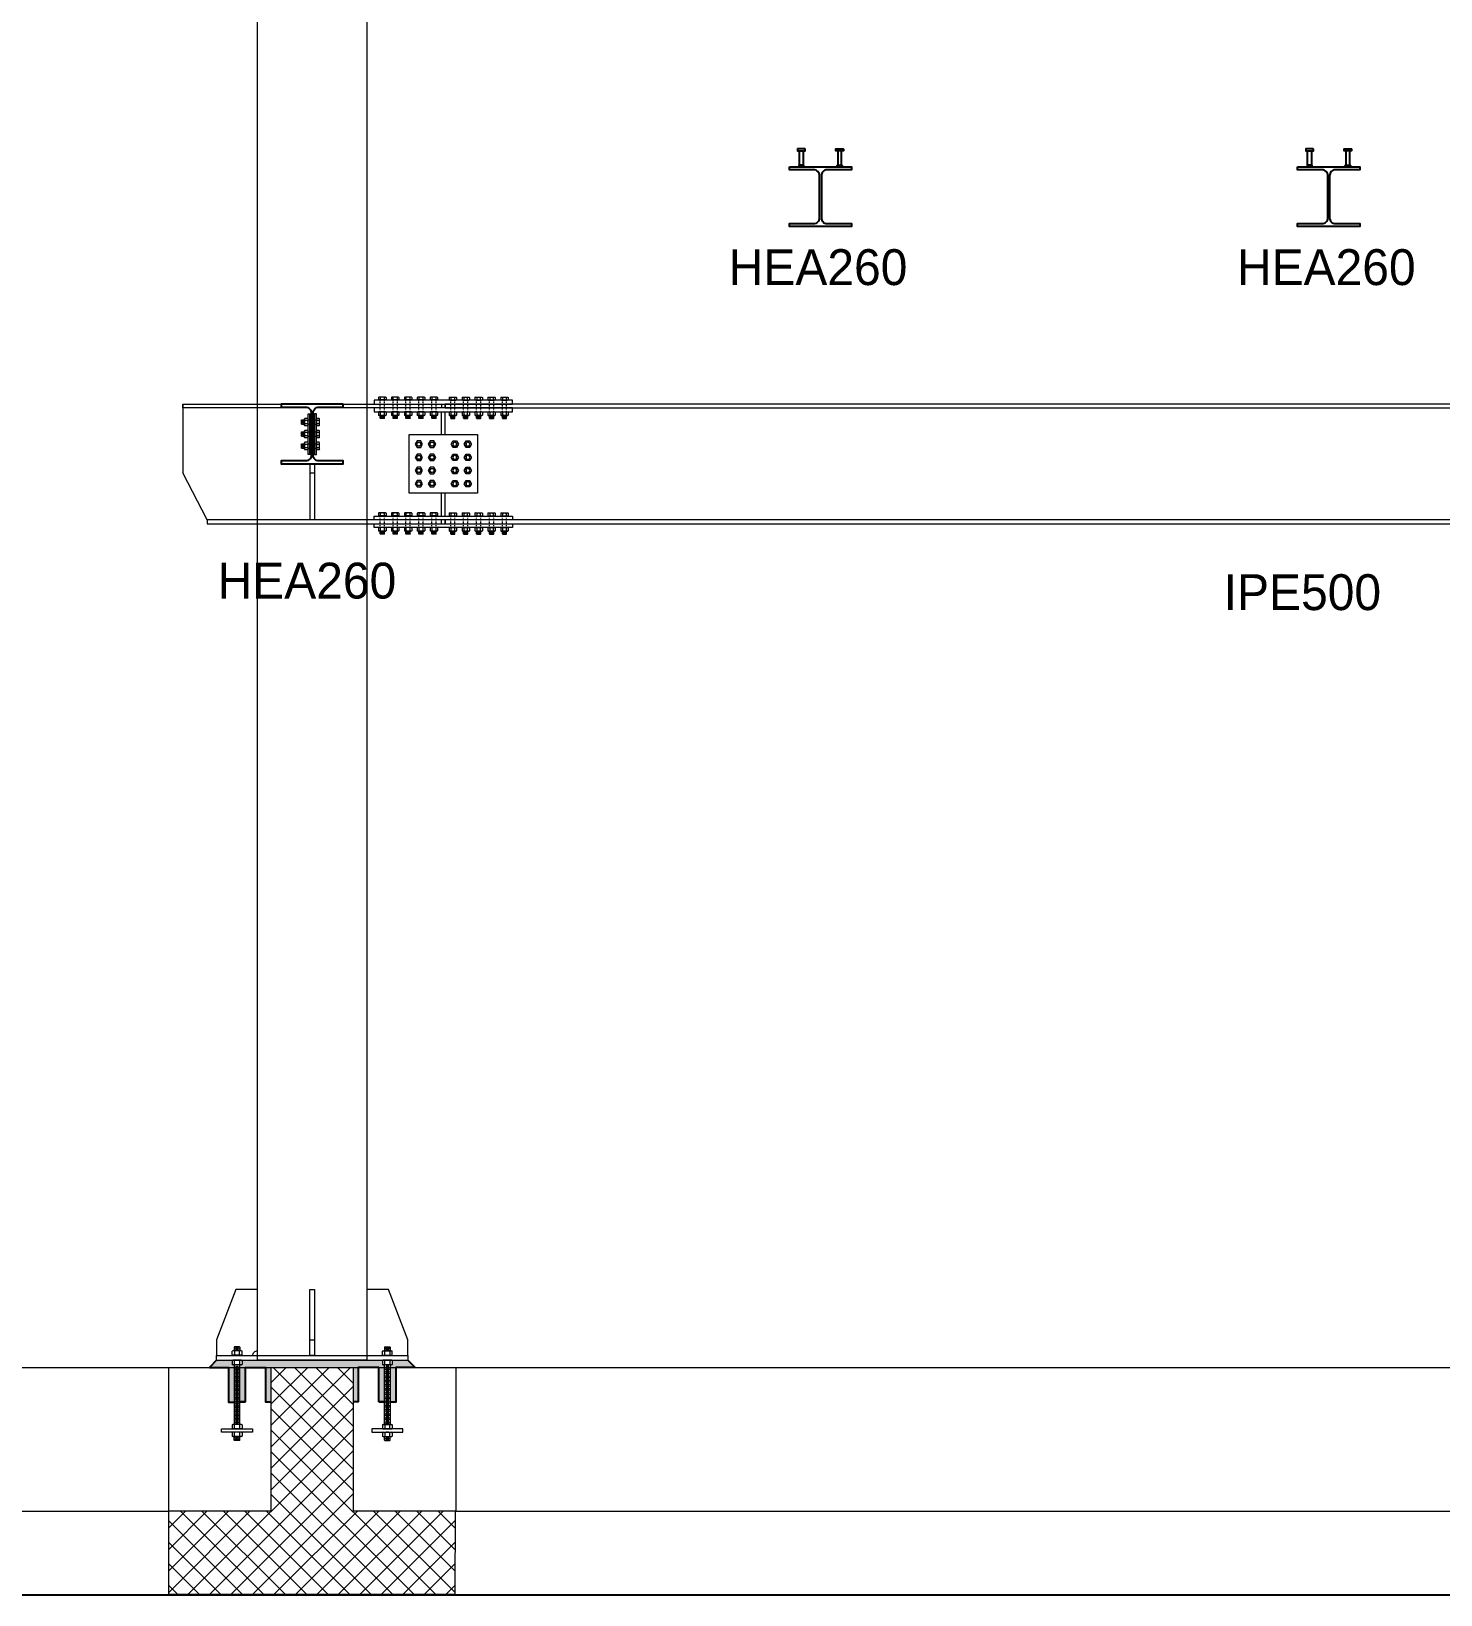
# Model space of a CAD drawing. Header units: millimetres. Extents: x -6949 to 549764, y -83146 to 127128.
# Drawn here: x 434989 to 440882, y 37576 to 44112 of the extents above; entities that cross this region are included whole.
import ezdxf

# ---------------------------------------------------------------- set-up
doc = ezdxf.new("R2010")
doc.units = ezdxf.units.MM
doc.linetypes.add('Tratto', pattern=[6.35, 3.175, -3.175])
for name, color, linetype, lineweight in [('bulloni', 5, 'Continuous', 9), ('fonda', 7, 'Continuous', 18), ('piastra', 6, 'Continuous', 18), ('S-BEAM', 5, 'Continuous', 18), ('S-COLS', 7, 'Continuous', 18), ('S20', 7, 'Continuous', 25), ('SEZIONI acciaio - Steel sections', 7, 'Continuous', 25), ('solaio2', 7, 'Continuous', 9)]:
    doc.layers.add(name, color=color, linetype=linetype, lineweight=lineweight)
doc.layers.add('PIOLO', color=4, linetype='Continuous')
doc.layers.add('quote', color=7, linetype='Continuous', lineweight=5, true_color=0x383838)
doc.styles.get("Standard").update_dxf_attribs({"font": ''})
doc.styles.get('Standard').set_extended_font_data('Bahnschrift Light')

# ---------------------------------------------------------------- blocks, each defined once
blk = doc.blocks.new('*U1547')
at = {"layer": 'bulloni'}
blk.add_lwpolyline([(-15.6, 0), (-7.8, -13.5), (7.8, -13.5), (15.6, 0), (7.8, 13.5), (-7.8, 13.5)], close=True, dxfattribs=at)
for radius in [9, 7.88]:
    blk.add_circle((0, 0), radius, dxfattribs=at)
blk = doc.blocks.new('*U1548')
at = {"color": 0, "linetype": 'ByBlock', "lineweight": -2, "transparency": 16777216}
for p in [(0, 0), (55, 0), (0, -55), (55, -55), (0, -110), (55, -110), (0, -165), (55, -165)]:
    blk.add_blockref('*U1547', p, dxfattribs=at)
blk = doc.blocks.new('*U1549')
at = {"layer": 'bulloni'}
blk.add_lwpolyline([(-15.6, 0), (-7.8, -13.5), (7.8, -13.5), (15.6, 0), (7.8, 13.5), (-7.8, 13.5)], close=True, dxfattribs=at)
for radius in [9, 7.88]:
    blk.add_circle((0, 0), radius, dxfattribs=at)
blk = doc.blocks.new('*U1550')
at = {"color": 0, "linetype": 'ByBlock', "lineweight": -2, "transparency": 16777216}
for p in [(0, 0), (55, 0), (0, -55), (55, -55), (0, -110), (55, -110), (0, -165), (55, -165)]:
    blk.add_blockref('*U1549', p, dxfattribs=at)
blk = doc.blocks.new('*U1551')
at = {"layer": 'bulloni'}
for p, q in [((-13.7, 44.3), (-15.6, 43.1)), ((-15.6, 43.1), (-15.6, 32.8)), ((15.6, 32.8), (-15.6, 32.8)), ((13.7, 44.3), (-13.7, 44.3)), ((-12.5, 32.8), (-12.5, 32.3)), ((12.5, 32.3), (-12.5, 32.3)), ((-7.8, 32.8), (-7.8, 43.1)), ((7.8, 43.1), (7.8, 32.8)), ((12.5, 32.8), (12.5, 32.3)), ((13.7, 44.3), (15.6, 43.1)), ((15.6, 43.1), (15.6, 32.8)), ((-13.7, -16.7), (-15.6, -17.9)), ((-15.6, -17.9), (-15.6, -30.4)), ((-13.7, -31.7), (-15.6, -30.4)), ((13.7, -16.7), (-13.7, -16.7)), ((13.7, -31.7), (-13.7, -31.7)), ((-9, -43.3), (-9, -31.7)), ((-8, -44.3), (-9, -43.3)), ((9, -43.3), (-9, -43.3)), ((8, -44.3), (-8, -44.3)), ((-7.8, -30.4), (-7.8, -17.9)), ((-6.5, -34.4), (6.5, -33.7)), ((-6.5, -39.4), (6.5, -38.7)), ((-5, -36.8), (5, -36.3)), ((-5, -41.8), (5, -41.3)), ((7.8, -17.9), (7.8, -30.4)), ((9, -43.3), (8, -44.3)), ((9, -43.3), (9, -31.7)), ((13.7, -16.7), (15.6, -17.9)), ((13.7, -31.7), (15.6, -30.4)), ((15.6, -17.9), (15.6, -30.4))]:
    blk.add_line(p, q, dxfattribs=at)
at = {"layer": 'bulloni', "linetype": 'Tratto'}
for points in [[(-9, -16.7), (-9, 31.3)], [(9, -16.7), (9, 31.3)]]:
    blk.add_lwpolyline(points, dxfattribs=at)
at = {"layer": 'bulloni'}
for centre, radius, start, end in [((-11.7, 37.6), 6.67, 54.26215, 125.73785), ((-10, 31.3), 1, 0, 90), ((0, 19.5), 24.8, 71.68582, 108.31418), ((11.7, 37.6), 6.67, 54.26215, 125.73785), ((10, 31.3), 1, 90, 180), ((-11.7, -23.4), 6.67, 54.26215, 125.73785), ((-11.7, -25), 6.67, 234.26215, 305.73785), ((0, -41.5), 24.8, 71.68582, 108.31418), ((0, -6.9), 24.8, 251.68582, 288.31418), ((11.7, -23.4), 6.67, 54.26215, 125.73785), ((11.7, -25), 6.67, 234.26215, 305.73785)]:
    blk.add_arc(centre, radius, start, end, dxfattribs=at)
blk = doc.blocks.new('*U1552')
at = {"color": 0, "linetype": 'ByBlock', "lineweight": -2, "transparency": 16777216}
for p in [(0, 0), (54, 0), (108, 0), (162, 0), (216, 0)]:
    blk.add_blockref('*U1551', p, dxfattribs=at)
blk = doc.blocks.new('*U1561')
at = {"layer": 'bulloni'}
for p, q in [((-13.7, 44.3), (-15.6, 43.1)), ((-15.6, 43.1), (-15.6, 32.8)), ((15.6, 32.8), (-15.6, 32.8)), ((13.7, 44.3), (-13.7, 44.3)), ((-12.5, 32.8), (-12.5, 32.3)), ((12.5, 32.3), (-12.5, 32.3)), ((-7.8, 32.8), (-7.8, 43.1)), ((7.8, 43.1), (7.8, 32.8)), ((12.5, 32.8), (12.5, 32.3)), ((13.7, 44.3), (15.6, 43.1)), ((15.6, 43.1), (15.6, 32.8)), ((-13.7, -16.7), (-15.6, -17.9)), ((-15.6, -17.9), (-15.6, -30.4)), ((-13.7, -31.7), (-15.6, -30.4)), ((13.7, -16.7), (-13.7, -16.7)), ((13.7, -31.7), (-13.7, -31.7)), ((-9, -43.3), (-9, -31.7)), ((-8, -44.3), (-9, -43.3)), ((9, -43.3), (-9, -43.3)), ((8, -44.3), (-8, -44.3)), ((-7.8, -30.4), (-7.8, -17.9)), ((-6.5, -34.4), (6.5, -33.7)), ((-6.5, -39.4), (6.5, -38.7)), ((-5, -36.8), (5, -36.3)), ((-5, -41.8), (5, -41.3)), ((7.8, -17.9), (7.8, -30.4)), ((9, -43.3), (8, -44.3)), ((9, -43.3), (9, -31.7)), ((13.7, -16.7), (15.6, -17.9)), ((13.7, -31.7), (15.6, -30.4)), ((15.6, -17.9), (15.6, -30.4))]:
    blk.add_line(p, q, dxfattribs=at)
at = {"layer": 'bulloni', "linetype": 'Tratto'}
for points in [[(-9, -16.7), (-9, 31.3)], [(9, -16.7), (9, 31.3)]]:
    blk.add_lwpolyline(points, dxfattribs=at)
at = {"layer": 'bulloni'}
for centre, radius, start, end in [((-11.7, 37.6), 6.67, 54.26215, 125.73785), ((-10, 31.3), 1, 0, 90), ((0, 19.5), 24.8, 71.68582, 108.31418), ((11.7, 37.6), 6.67, 54.26215, 125.73785), ((10, 31.3), 1, 90, 180), ((-11.7, -23.4), 6.67, 54.26215, 125.73785), ((-11.7, -25), 6.67, 234.26215, 305.73785), ((0, -41.5), 24.8, 71.68582, 108.31418), ((0, -6.9), 24.8, 251.68582, 288.31418), ((11.7, -23.4), 6.67, 54.26215, 125.73785), ((11.7, -25), 6.67, 234.26215, 305.73785)]:
    blk.add_arc(centre, radius, start, end, dxfattribs=at)
blk = doc.blocks.new('*U1556')
at = {"color": 0, "linetype": 'ByBlock', "lineweight": -2, "transparency": 16777216}
for p in [(0, 0), (54, 0), (108, 0), (162, 0), (216, 0)]:
    blk.add_blockref('*U1561', p, dxfattribs=at)
blk = doc.blocks.new('*U1558')
at = {"layer": 'bulloni'}
for p, q in [((-13.7, 44.3), (-15.6, 43.1)), ((-15.6, 43.1), (-15.6, 32.8)), ((15.6, 32.8), (-15.6, 32.8)), ((13.7, 44.3), (-13.7, 44.3)), ((-12.5, 32.8), (-12.5, 32.3)), ((12.5, 32.3), (-12.5, 32.3)), ((-7.8, 32.8), (-7.8, 43.1)), ((7.8, 43.1), (7.8, 32.8)), ((12.5, 32.8), (12.5, 32.3)), ((13.7, 44.3), (15.6, 43.1)), ((15.6, 43.1), (15.6, 32.8)), ((-13.7, -16.7), (-15.6, -17.9)), ((-15.6, -17.9), (-15.6, -30.4)), ((-13.7, -31.7), (-15.6, -30.4)), ((13.7, -16.7), (-13.7, -16.7)), ((13.7, -31.7), (-13.7, -31.7)), ((-9, -43.3), (-9, -31.7)), ((-8, -44.3), (-9, -43.3)), ((9, -43.3), (-9, -43.3)), ((8, -44.3), (-8, -44.3)), ((-7.8, -30.4), (-7.8, -17.9)), ((-6.5, -34.4), (6.5, -33.7)), ((-6.5, -39.4), (6.5, -38.7)), ((-5, -36.8), (5, -36.3)), ((-5, -41.8), (5, -41.3)), ((7.8, -17.9), (7.8, -30.4)), ((9, -43.3), (8, -44.3)), ((9, -43.3), (9, -31.7)), ((13.7, -16.7), (15.6, -17.9)), ((13.7, -31.7), (15.6, -30.4)), ((15.6, -17.9), (15.6, -30.4))]:
    blk.add_line(p, q, dxfattribs=at)
at = {"layer": 'bulloni', "linetype": 'Tratto'}
for points in [[(-9, -16.7), (-9, 31.3)], [(9, -16.7), (9, 31.3)]]:
    blk.add_lwpolyline(points, dxfattribs=at)
at = {"layer": 'bulloni'}
for centre, radius, start, end in [((-11.7, 37.6), 6.67, 54.26215, 125.73785), ((-10, 31.3), 1, 0, 90), ((0, 19.5), 24.8, 71.68582, 108.31418), ((11.7, 37.6), 6.67, 54.26215, 125.73785), ((10, 31.3), 1, 90, 180), ((-11.7, -23.4), 6.67, 54.26215, 125.73785), ((-11.7, -25), 6.67, 234.26215, 305.73785), ((0, -41.5), 24.8, 71.68582, 108.31418), ((0, -6.9), 24.8, 251.68582, 288.31418), ((11.7, -23.4), 6.67, 54.26215, 125.73785), ((11.7, -25), 6.67, 234.26215, 305.73785)]:
    blk.add_arc(centre, radius, start, end, dxfattribs=at)
blk = doc.blocks.new('*U1581')
at = {"color": 0, "linetype": 'ByBlock', "lineweight": -2, "transparency": 16777216}
for p in [(0, 0), (54, 0), (108, 0), (162, 0), (216, 0)]:
    blk.add_blockref('*U1558', p, dxfattribs=at)
blk = doc.blocks.new('*U1559')
at = {"layer": 'bulloni'}
for p, q in [((-13.7, 44.3), (-15.6, 43.1)), ((-15.6, 43.1), (-15.6, 32.8)), ((15.6, 32.8), (-15.6, 32.8)), ((13.7, 44.3), (-13.7, 44.3)), ((-12.5, 32.8), (-12.5, 32.3)), ((12.5, 32.3), (-12.5, 32.3)), ((-7.8, 32.8), (-7.8, 43.1)), ((7.8, 43.1), (7.8, 32.8)), ((12.5, 32.8), (12.5, 32.3)), ((13.7, 44.3), (15.6, 43.1)), ((15.6, 43.1), (15.6, 32.8)), ((-13.7, -16.7), (-15.6, -17.9)), ((-15.6, -17.9), (-15.6, -30.4)), ((-13.7, -31.7), (-15.6, -30.4)), ((13.7, -16.7), (-13.7, -16.7)), ((13.7, -31.7), (-13.7, -31.7)), ((-9, -43.3), (-9, -31.7)), ((-8, -44.3), (-9, -43.3)), ((9, -43.3), (-9, -43.3)), ((8, -44.3), (-8, -44.3)), ((-7.8, -30.4), (-7.8, -17.9)), ((-6.5, -34.4), (6.5, -33.7)), ((-6.5, -39.4), (6.5, -38.7)), ((-5, -36.8), (5, -36.3)), ((-5, -41.8), (5, -41.3)), ((7.8, -17.9), (7.8, -30.4)), ((9, -43.3), (8, -44.3)), ((9, -43.3), (9, -31.7)), ((13.7, -16.7), (15.6, -17.9)), ((13.7, -31.7), (15.6, -30.4)), ((15.6, -17.9), (15.6, -30.4))]:
    blk.add_line(p, q, dxfattribs=at)
at = {"layer": 'bulloni', "linetype": 'Tratto'}
for points in [[(-9, -16.7), (-9, 31.3)], [(9, -16.7), (9, 31.3)]]:
    blk.add_lwpolyline(points, dxfattribs=at)
at = {"layer": 'bulloni'}
for centre, radius, start, end in [((-11.7, 37.6), 6.67, 54.26215, 125.73785), ((-10, 31.3), 1, 0, 90), ((0, 19.5), 24.8, 71.68582, 108.31418), ((11.7, 37.6), 6.67, 54.26215, 125.73785), ((10, 31.3), 1, 90, 180), ((-11.7, -23.4), 6.67, 54.26215, 125.73785), ((-11.7, -25), 6.67, 234.26215, 305.73785), ((0, -41.5), 24.8, 71.68582, 108.31418), ((0, -6.9), 24.8, 251.68582, 288.31418), ((11.7, -23.4), 6.67, 54.26215, 125.73785), ((11.7, -25), 6.67, 234.26215, 305.73785)]:
    blk.add_arc(centre, radius, start, end, dxfattribs=at)
blk = doc.blocks.new('*U1557')
at = {"color": 0, "linetype": 'ByBlock', "lineweight": -2, "transparency": 16777216}
for p in [(0, 0), (54, 0), (108, 0), (162, 0), (216, 0)]:
    blk.add_blockref('*U1559', p, dxfattribs=at)
blk = doc.blocks.new('dbcjd')
at = {"layer": 'bulloni'}
for p, q in [((12712.1, -46901.9), (12713.1, -46900.9)), ((12712.1, -46917.9), (12712.1, -46901.9)), ((12713.1, -46918.9), (12712.1, -46917.9)), ((12713.1, -46900.9), (12724.8, -46900.9)), ((12713.1, -46918.9), (12713.1, -46900.9)), ((12713.1, -46918.9), (12724.8, -46918.9)), ((12714.6, -46904.9), (12715.2, -46914.9)), ((12717, -46903.4), (12717.8, -46916.4)), ((12719.6, -46904.9), (12720.2, -46914.9)), ((12722, -46903.4), (12722.8, -46916.4)), ((12724.8, -46896.2), (12726, -46894.3)), ((12724.8, -46923.6), (12724.8, -46896.2)), ((12724.8, -46923.6), (12726, -46925.5)), ((12738.5, -46894.3), (12726, -46894.3)), ((12726, -46902.1), (12738.5, -46902.1)), ((12738.5, -46917.7), (12726, -46917.7)), ((12738.5, -46925.5), (12726, -46925.5)), ((12739.8, -46896.2), (12738.5, -46894.3)), ((12739.8, -46923.6), (12738.5, -46925.5)), ((12739.8, -46923.6), (12739.8, -46896.2)), ((12775.8, -46922.4), (12775.8, -46897.4)), ((12776.3, -46897.4), (12775.8, -46897.4)), ((12776.3, -46922.4), (12775.8, -46922.4)), ((12776.3, -46925.5), (12776.3, -46894.3)), ((12786.5, -46894.3), (12776.3, -46894.3)), ((12776.3, -46902.1), (12786.5, -46902.1)), ((12786.5, -46917.7), (12776.3, -46917.7)), ((12786.5, -46925.5), (12776.3, -46925.5)), ((12787.8, -46896.2), (12786.5, -46894.3)), ((12787.8, -46923.6), (12786.5, -46925.5)), ((12787.8, -46923.6), (12787.8, -46896.2)), ((12712.1, -46951.9), (12713.1, -46950.9)), ((12712.1, -46967.9), (12712.1, -46951.9)), ((12713.1, -46968.9), (12712.1, -46967.9)), ((12713.1, -46950.9), (12724.8, -46950.9)), ((12713.1, -46968.9), (12713.1, -46950.9)), ((12713.1, -46968.9), (12724.8, -46968.9)), ((12714.6, -46954.9), (12715.2, -46964.9)), ((12717, -46953.4), (12717.8, -46966.4)), ((12719.6, -46954.9), (12720.2, -46964.9)), ((12722, -46953.4), (12722.8, -46966.4)), ((12724.8, -46946.2), (12726, -46944.3)), ((12724.8, -46973.6), (12724.8, -46946.2)), ((12724.8, -46973.6), (12726, -46975.5)), ((12738.5, -46944.3), (12726, -46944.3)), ((12726, -46952.1), (12738.5, -46952.1)), ((12738.5, -46967.7), (12726, -46967.7)), ((12738.5, -46975.5), (12726, -46975.5)), ((12739.8, -46946.2), (12738.5, -46944.3)), ((12739.8, -46973.6), (12738.5, -46975.5)), ((12739.8, -46973.6), (12739.8, -46946.2)), ((12775.8, -46972.4), (12775.8, -46947.4)), ((12776.3, -46947.4), (12775.8, -46947.4)), ((12776.3, -46972.4), (12775.8, -46972.4)), ((12776.3, -46975.5), (12776.3, -46944.3)), ((12786.5, -46944.3), (12776.3, -46944.3)), ((12776.3, -46952.1), (12786.5, -46952.1)), ((12786.5, -46967.7), (12776.3, -46967.7)), ((12786.5, -46975.5), (12776.3, -46975.5)), ((12787.8, -46946.2), (12786.5, -46944.3)), ((12787.8, -46973.6), (12786.5, -46975.5)), ((12787.8, -46973.6), (12787.8, -46946.2)), ((12712.1, -47001.9), (12713.1, -47000.9)), ((12712.1, -47017.9), (12712.1, -47001.9)), ((12713.1, -47018.9), (12712.1, -47017.9)), ((12713.1, -47000.9), (12724.8, -47000.9)), ((12713.1, -47018.9), (12713.1, -47000.9)), ((12713.1, -47018.9), (12724.8, -47018.9)), ((12714.6, -47004.9), (12715.2, -47014.9)), ((12717, -47003.4), (12717.8, -47016.4)), ((12719.6, -47004.9), (12720.2, -47014.9)), ((12722, -47003.4), (12722.8, -47016.4)), ((12724.8, -46996.2), (12726, -46994.3)), ((12724.8, -47023.6), (12724.8, -46996.2)), ((12724.8, -47023.6), (12726, -47025.5)), ((12738.5, -46994.3), (12726, -46994.3)), ((12726, -47002.1), (12738.5, -47002.1)), ((12738.5, -47017.7), (12726, -47017.7)), ((12738.5, -47025.5), (12726, -47025.5)), ((12739.8, -46996.2), (12738.5, -46994.3)), ((12739.8, -47023.6), (12738.5, -47025.5)), ((12739.8, -47023.6), (12739.8, -46996.2)), ((12775.8, -47022.4), (12775.8, -46997.4)), ((12776.3, -46997.4), (12775.8, -46997.4)), ((12776.3, -47022.4), (12775.8, -47022.4)), ((12776.3, -47025.5), (12776.3, -46994.3)), ((12786.5, -46994.3), (12776.3, -46994.3)), ((12776.3, -47002.1), (12786.5, -47002.1)), ((12786.5, -47017.7), (12776.3, -47017.7)), ((12786.5, -47025.5), (12776.3, -47025.5)), ((12787.8, -46996.2), (12786.5, -46994.3)), ((12787.8, -47023.6), (12786.5, -47025.5)), ((12787.8, -47023.6), (12787.8, -46996.2))]:
    blk.add_line(p, q, dxfattribs=at)
at = {"layer": 'bulloni', "linetype": 'Tratto'}
for points in [[(12739.8, -46900.9), (12774.8, -46900.9)], [(12739.8, -46918.9), (12774.8, -46918.9)], [(12739.8, -46950.9), (12774.8, -46950.9)], [(12739.8, -46968.9), (12774.8, -46968.9)], [(12739.8, -47000.9), (12774.8, -47000.9)], [(12739.8, -47018.9), (12774.8, -47018.9)]]:
    blk.add_lwpolyline(points, dxfattribs=at)
at = {"layer": 'bulloni'}
for centre, radius, start, end in [((12731.4, -46898.2), 6.67, 144.26215, 215.73785), ((12749.6, -46909.9), 24.8, 161.68582, 198.31418), ((12731.4, -46921.6), 6.67, 144.26215, 215.73785), ((12733.1, -46898.2), 6.67, 324.26215, 35.73785), ((12715, -46909.9), 24.8, 341.68582, 18.31418), ((12733.1, -46921.6), 6.67, 324.26215, 35.73785), ((12774.8, -46899.9), 1, 270, 0), ((12774.8, -46919.9), 1, 0, 90), ((12781.1, -46898.2), 6.67, 324.26215, 35.73785), ((12763, -46909.9), 24.8, 341.68582, 18.31418), ((12781.1, -46921.6), 6.67, 324.26215, 35.73785), ((12731.4, -46948.2), 6.67, 144.26215, 215.73785), ((12749.6, -46959.9), 24.8, 161.68582, 198.31418), ((12731.4, -46971.6), 6.67, 144.26215, 215.73785), ((12733.1, -46948.2), 6.67, 324.26215, 35.73785), ((12715, -46959.9), 24.8, 341.68582, 18.31418), ((12733.1, -46971.6), 6.67, 324.26215, 35.73785), ((12774.8, -46949.9), 1, 270, 0), ((12774.8, -46969.9), 1, 0, 90), ((12781.1, -46948.2), 6.67, 324.26215, 35.73785), ((12763, -46959.9), 24.8, 341.68582, 18.31418), ((12781.1, -46971.6), 6.67, 324.26215, 35.73785), ((12731.4, -46998.2), 6.67, 144.26215, 215.73785), ((12749.6, -47009.9), 24.8, 161.68582, 198.31418), ((12731.4, -47021.6), 6.67, 144.26215, 215.73785), ((12733.1, -46998.2), 6.67, 324.26215, 35.73785), ((12715, -47009.9), 24.8, 341.68582, 18.31418), ((12733.1, -47021.6), 6.67, 324.26215, 35.73785), ((12774.8, -46999.9), 1, 270, 0), ((12774.8, -47019.9), 1, 0, 90), ((12781.1, -46998.2), 6.67, 324.26215, 35.73785), ((12763, -47009.9), 24.8, 341.68582, 18.31418), ((12781.1, -47021.6), 6.67, 324.26215, 35.73785)]:
    blk.add_arc(centre, radius, start, end, dxfattribs=at)
blk = doc.blocks.new('*U1591')
at = {"layer": 'bulloni'}
for p, q in [((-8.7, -0.3), (8.7, 0.7)), ((-6.7, 6.9), (6.7, 6.2)), ((-6.7, 3.2), (6.7, 3.9)), ((-8.7, -6.9), (8.7, -6)), ((-6.7, -3.5), (6.7, -2.8))]:
    blk.add_line(p, q, dxfattribs=at)
blk = doc.blocks.new('*U1592')
at = {"color": 0, "linetype": 'ByBlock', "lineweight": -2, "transparency": 16777216}
for p in [(0, 227.5), (0, 210), (0, 192.5), (0, 175), (0, 157.5), (0, 140), (0, 122.5), (0, 105), (0, 87.5), (0, 70), (0, 52.5), (0, 35), (0, 17.5), (0, 0)]:
    blk.add_blockref('*U1591', p, dxfattribs=at)
blk = doc.blocks.new('*U1587')
at = {"layer": 'bulloni'}
for p, q in [((-8.7, -0.3), (8.7, 0.7)), ((-6.7, 6.9), (6.7, 6.2)), ((-6.7, 3.2), (6.7, 3.9)), ((-8.7, -6.9), (8.7, -6)), ((-6.7, -3.5), (6.7, -2.8))]:
    blk.add_line(p, q, dxfattribs=at)
blk = doc.blocks.new('*U1590')
at = {"color": 0, "linetype": 'ByBlock', "lineweight": -2, "transparency": 16777216}
for p in [(0, 227.5), (0, 210), (0, 192.5), (0, 175), (0, 157.5), (0, 140), (0, 122.5), (0, 105), (0, 87.5), (0, 70), (0, 52.5), (0, 35), (0, 17.5), (0, 0)]:
    blk.add_blockref('*U1587', p, dxfattribs=at)
blk = doc.blocks.new('DD')
at = {"layer": 'PIOLO'}
blk.add_lwpolyline([(49540.9, -39710.5), (49511.2, -39710.5, 0.414214), (49510.2, -39711.5), (49510.2, -39718.5), (49541.9, -39718.5), (49541.9, -39711.5, 0.414214)], format="xyb", close=True, dxfattribs=at)
for points in [[(49518.1, -39718.5), (49534, -39718.5), (49534, -39778.5), (49518.1, -39778.5)], [(49515.5, -39785.5), (49536.5, -39785.5), (49536.5, -39780.5), (49534.5, -39778.5), (49517.5, -39778.5), (49515.5, -39780.5)]]:
    blk.add_lwpolyline(points, close=True, dxfattribs=at)

msp = doc.modelspace()

# ---------------------------------------------------------------- hatches: boundary and pattern name
h = msp.add_hatch()
h.set_pattern_fill('AR-SAND', color=256, scale=0.18, angle=48)
h.set_pattern_definition([(85.5, (418634.8324, 92601.717), (-6.73940185, 5.6806349), [0, -6.94944, 0, -7.7724, 0, -7.4295]), (55.5, (418634.832, 92601.717), (-4.1744714, 14.6467893), [0, -3.74904, 0, -6.26364, 0, -2.4003]), (15.5, (418631.0695, 92597.538), (9.507765, 10.5981039), [0, -2.286, 0, -8.2296, 0, -10.7442]), (5.5, (418631.07, 92597.538), (6.214504, 12.8988335), [0, -1.143, 0, -5.39496, 0, -6.1722])])
edge = h.paths.add_edge_path()
edge.add_arc((436462.6, 38546.2), 8.9, 234.26215, 238.46581, ccw=False)
edge.add_line((436457.4, 38539), (436457.4, 38554.6))
edge.add_arc((436462.6, 38547.4), 8.9, 121.53419, 125.73785, ccw=False)
edge.add_line((436457.9, 38555), (436459.9, 38556.3))
edge.add_line((436459.9, 38556.3), (436338.7, 38556.3))
edge.add_line((436338.7, 38556.3), (436338.7, 38526.3))
edge.add_line((436338.7, 38526.3), (436442.2, 38526.3))
edge.add_line((436442.2, 38526.3), (436442.2, 38382.3))
edge.add_line((436442.2, 38382.3), (436466.2, 38382.3))
edge.add_line((436466.2, 38382.3), (436466.2, 38537.3))
edge.add_line((436466.2, 38537.3), (436459.9, 38537.3))
edge.add_line((436459.9, 38537.3), (436457.9, 38538.6))
edge = h.paths.add_edge_path()
edge.add_line((436514.2, 38526.3), (436593.9, 38526.3))
edge.add_line((436593.9, 38526.3), (436563.9, 38556.3))
edge.add_line((436563.9, 38556.3), (436496.5, 38556.3))
edge.add_line((436496.5, 38556.3), (436498.4, 38555))
edge.add_arc((436493.8, 38547.4), 8.9, 54.26215, 58.46581, ccw=False)
edge.add_line((436499, 38554.6), (436499, 38539))
edge.add_arc((436493.8, 38546.2), 8.9, 301.53419, 305.73785, ccw=False)
edge.add_line((436498.4, 38538.6), (436496.5, 38537.3))
edge.add_line((436496.5, 38537.3), (436490.2, 38537.3))
edge.add_line((436490.2, 38537.3), (436490.2, 38381.6))
edge.add_line((436490.2, 38381.6), (436514.2, 38381.6))
edge.add_line((436514.2, 38381.6), (436514.2, 38526.3))
h.paths.add_polyline_path([(436338.7, 38556.3), (436301.9, 38556.3), (436301.9, 38526.3), (436338.7, 38526.3)], flags=17)
h.paths.add_polyline_path([(436026, 38556.3), (435993.4, 38556.3), (435993.4, 38526.3), (436026, 38526.3)], flags=17)
edge = h.paths.add_edge_path()
edge.add_line((435837.7, 38537.3), (435831.4, 38537.3))
edge.add_line((435831.4, 38537.3), (435829.4, 38538.6))
edge.add_arc((435834.1, 38546.2), 8.9, 234.26215, 238.46581, ccw=False)
edge.add_line((435828.9, 38539), (435828.9, 38554.6))
edge.add_arc((435834.1, 38547.4), 8.9, 121.53419, 125.73785, ccw=False)
edge.add_line((435829.4, 38555), (435831.4, 38556.3))
edge.add_line((435831.4, 38556.3), (435763.9, 38556.3))
edge.add_line((435763.9, 38556.3), (435733.9, 38526.3))
edge.add_line((435733.9, 38526.3), (435813.7, 38526.3))
edge.add_line((435813.7, 38526.3), (435813.7, 38381.6))
edge.add_line((435813.7, 38381.6), (435837.7, 38381.6))
edge.add_line((435837.7, 38381.6), (435837.7, 38537.3))
edge = h.paths.add_edge_path()
edge.add_line((435885.7, 38526.3), (435993.4, 38526.3))
edge.add_line((435993.4, 38526.3), (435993.4, 38556.3))
edge.add_line((435993.4, 38556.3), (435868, 38556.3))
edge.add_line((435868, 38556.3), (435869.9, 38555))
edge.add_arc((435865.3, 38547.4), 8.9, 54.26215, 58.46581, ccw=False)
edge.add_line((435870.5, 38554.6), (435870.5, 38539))
edge.add_arc((435865.3, 38546.2), 8.9, 301.53419, 305.73785, ccw=False)
edge.add_line((435869.9, 38538.6), (435868, 38537.3))
edge.add_line((435868, 38537.3), (435861.7, 38537.3))
edge.add_line((435861.7, 38537.3), (435861.7, 38382.3))
edge.add_line((435861.7, 38382.3), (435885.7, 38382.3))
edge.add_line((435885.7, 38382.3), (435885.7, 38526.3))
h.paths.add_polyline_path([(435993, 38382.3), (435993, 38526.3), (436083.9, 38526.3), (436083.9, 38556.3), (436026, 38556.3), (436026, 38526.3), (435969.2, 38526.3), (435969.2, 38382.3)])
h.paths.add_polyline_path([(436334.8, 38526.3), (436334.8, 38382.3), (436355.7, 38382.3), (436355.7, 38526.3), (436301.9, 38526.3), (436301.9, 38556.3), (436083.9, 38556.3), (436083.9, 38526.3)])
at = {"layer": 'fonda'}
h = msp.add_hatch(dxfattribs=at)
h.set_pattern_fill('ANSI37', color=256, scale=20)
h.set_pattern_definition([(45, (387309.76, 74464.636), (-44.90128, 44.90128), []), (135, (387309.76, 74464.636), (-44.90128, -44.90128), [])])
h.paths.add_polyline_path([(436761, 37926.6), (436334.8, 37927.7), (436334.8, 38526.3), (435993, 38526.3), (435993, 37926.8), (435563.9, 37926.8), (435563.9, 37926.3), (435563.9, 37576.7), (436760, 37576.7)])

# ---------------------------------------------------------------- linework, layer by layer
msp.add_lwpolyline([(409063.9, 38526.3), (409063.9, 37576.3), (446263.9, 37576.3), (446263.9, 38525.8)])
at = {"layer": 'bulloni'}
for p, q in [((435831.4, 38596.3), (435828.9, 38594.6)), ((435828.9, 38579), (435828.9, 38594.6)), ((435831.4, 38577.3), (435828.9, 38579)), ((435867.9, 38596.3), (435831.4, 38596.3)), ((435867.9, 38577.3), (435831.4, 38577.3)), ((435839, 38613), (435837.7, 38611.6)), ((435837.7, 38611.6), (435837.7, 38596.3)), ((435861.7, 38611.6), (435837.7, 38611.6)), ((435861.7, 38576.3), (435837.7, 38576.3)), ((435860.3, 38613), (435839, 38613)), ((435839.3, 38594.6), (435839.3, 38579)), ((435841, 38605.5), (435858.3, 38604.5)), ((435841, 38598.8), (435858.3, 38597.9)), ((435843, 38608.7), (435856.3, 38608)), ((435843, 38602.1), (435856.3, 38601.3)), ((435860, 38579), (435860, 38594.6)), ((435861.7, 38611.6), (435860.3, 38613)), ((435861.7, 38611.6), (435861.7, 38596.3)), ((435867.9, 38596.3), (435870.4, 38594.6)), ((435867.9, 38577.3), (435870.4, 38579)), ((435870.4, 38579), (435870.4, 38594.6)), ((436459.9, 38596.3), (436457.4, 38594.6)), ((436457.4, 38579), (436457.4, 38594.6)), ((436459.9, 38577.3), (436457.4, 38579)), ((436459.9, 38596.3), (436496.4, 38596.3)), ((436459.9, 38577.3), (436496.4, 38577.3)), ((436466.2, 38611.6), (436467.5, 38613)), ((436466.2, 38611.6), (436466.2, 38596.3)), ((436466.2, 38611.6), (436490.2, 38611.6)), ((436467.5, 38613), (436488.8, 38613)), ((436467.8, 38579), (436467.8, 38594.6)), ((436486.8, 38605.5), (436469.5, 38604.5)), ((436486.8, 38598.8), (436469.5, 38597.9)), ((436484.8, 38608.7), (436471.5, 38608)), ((436484.8, 38602.1), (436471.5, 38601.3)), ((436488.5, 38594.6), (436488.5, 38579)), ((436488.8, 38613), (436490.2, 38611.6)), ((436490.2, 38611.6), (436490.2, 38596.3)), ((436496.4, 38596.3), (436498.9, 38594.6)), ((436496.4, 38577.3), (436498.9, 38579)), ((436498.9, 38579), (436498.9, 38594.6)), ((435831.4, 38556.3), (435828.9, 38554.6)), ((435828.9, 38554.6), (435828.9, 38539)), ((435831.4, 38537.3), (435828.9, 38539)), ((435867.9, 38556.3), (435831.4, 38556.3)), ((435867.9, 38537.3), (435831.4, 38537.3)), ((435837.7, 38537.3), (435837.7, 38288.3)), ((435839.3, 38539), (435839.3, 38554.6)), ((435860, 38554.6), (435860, 38539)), ((435861.7, 38288.3), (435861.7, 38537.3)), ((435867.9, 38556.3), (435870.4, 38554.6)), ((435867.9, 38537.3), (435870.4, 38539)), ((435870.4, 38554.6), (435870.4, 38539)), ((436459.9, 38556.3), (436457.4, 38554.6)), ((436457.4, 38554.6), (436457.4, 38539)), ((436459.9, 38537.3), (436457.4, 38539)), ((436496.4, 38556.3), (436459.9, 38556.3)), ((436496.4, 38537.3), (436459.9, 38537.3)), ((436466.2, 38288.3), (436466.2, 38537.3)), ((436467.8, 38539), (436467.8, 38554.6)), ((436488.5, 38554.6), (436488.5, 38539)), ((436490.2, 38537.3), (436490.2, 38288.3)), ((436496.4, 38556.3), (436498.9, 38554.6)), ((436496.4, 38537.3), (436498.9, 38539)), ((436498.9, 38554.6), (436498.9, 38539)), ((435831.4, 38288.3), (435828.9, 38286.6)), ((435828.9, 38286.6), (435828.9, 38271)), ((435831.4, 38269.3), (435828.9, 38271)), ((435831.4, 38256.3), (435828.9, 38254.6)), ((435828.9, 38254.6), (435828.9, 38239)), ((435831.4, 38237.3), (435828.9, 38239)), ((435867.9, 38288.3), (435831.4, 38288.3)), ((435867.9, 38269.3), (435831.4, 38269.3)), ((435867.9, 38256.3), (435831.4, 38256.3)), ((435867.9, 38237.3), (435831.4, 38237.3)), ((435837.7, 38221.9), (435837.7, 38237.3)), ((435839.3, 38271), (435839.3, 38286.6)), ((435839.3, 38239), (435839.3, 38254.6)), ((435841, 38234.7), (435858.3, 38235.7)), ((435860, 38286.6), (435860, 38271)), ((435860, 38254.6), (435860, 38239)), ((435861.7, 38221.9), (435861.7, 38237.3)), ((435867.9, 38288.3), (435870.4, 38286.6)), ((435867.9, 38269.3), (435870.4, 38271)), ((435867.9, 38256.3), (435870.4, 38254.6)), ((435867.9, 38237.3), (435870.4, 38239)), ((435870.4, 38286.6), (435870.4, 38271)), ((435870.4, 38254.6), (435870.4, 38239)), ((436459.9, 38288.3), (436457.4, 38286.6)), ((436457.4, 38286.6), (436457.4, 38271)), ((436459.9, 38269.3), (436457.4, 38271)), ((436459.9, 38256.3), (436457.4, 38254.6)), ((436457.4, 38254.6), (436457.4, 38239)), ((436459.9, 38237.3), (436457.4, 38239)), ((436459.9, 38288.3), (436496.4, 38288.3)), ((436459.9, 38269.3), (436496.4, 38269.3)), ((436459.9, 38256.3), (436496.4, 38256.3)), ((436459.9, 38237.3), (436496.4, 38237.3)), ((436466.2, 38221.9), (436466.2, 38237.3)), ((436467.8, 38286.6), (436467.8, 38271)), ((436467.8, 38254.6), (436467.8, 38239)), ((436486.8, 38234.7), (436469.5, 38235.7)), ((436488.5, 38271), (436488.5, 38286.6)), ((436488.5, 38239), (436488.5, 38254.6)), ((436490.2, 38221.9), (436490.2, 38237.3)), ((436496.4, 38288.3), (436498.9, 38286.6)), ((436496.4, 38269.3), (436498.9, 38271)), ((436496.4, 38256.3), (436498.9, 38254.6)), ((436496.4, 38237.3), (436498.9, 38239)), ((436498.9, 38286.6), (436498.9, 38271)), ((436498.9, 38254.6), (436498.9, 38239)), ((435839, 38220.6), (435837.7, 38221.9)), ((435861.7, 38221.9), (435837.7, 38221.9)), ((435860.3, 38220.6), (435839, 38220.6)), ((435841, 38228), (435858.3, 38229)), ((435843, 38231.5), (435856.3, 38232.2)), ((435843, 38224.8), (435856.3, 38225.6)), ((435861.7, 38221.9), (435860.3, 38220.6)), ((436466.2, 38221.9), (436467.5, 38220.6)), ((436466.2, 38221.9), (436490.2, 38221.9)), ((436467.5, 38220.6), (436488.8, 38220.6)), ((436486.8, 38228), (436469.5, 38229)), ((436484.8, 38231.5), (436471.5, 38232.2)), ((436484.8, 38224.8), (436471.5, 38225.6)), ((436488.8, 38220.6), (436490.2, 38221.9))]:
    msp.add_line(p, q, dxfattribs=at)
for points in [[(435784.7, 38269.3), (435914.7, 38269.3), (435914.7, 38256.3), (435784.7, 38256.3), (435784.7, 38269.3)], [(436543.2, 38269.3), (436413.2, 38269.3), (436413.2, 38256.3), (436543.2, 38256.3), (436543.2, 38269.3)]]:
    msp.add_lwpolyline(points, dxfattribs=at)
for centre, radius, start, end in [((435834.1, 38587.4), 8.9, 54.26215, 125.73785), ((435834.1, 38586.2), 8.9, 234.26215, 305.73785), ((435849.7, 38563.2), 33.1, 71.68582, 108.31418), ((435849.7, 38610.3), 33.1, 251.68582, 288.31418), ((435865.2, 38587.4), 8.9, 54.26215, 125.73785), ((435865.2, 38586.2), 8.9, 234.26215, 305.73785), ((436462.6, 38587.4), 8.9, 54.26215, 125.73785), ((436462.6, 38586.2), 8.9, 234.26215, 305.73785), ((436478.2, 38563.2), 33.1, 71.68582, 108.31418), ((436478.2, 38610.3), 33.1, 251.68582, 288.31418), ((436493.7, 38587.4), 8.9, 54.26215, 125.73785), ((436493.7, 38586.2), 8.9, 234.26215, 305.73785), ((435834.1, 38547.4), 8.9, 54.26215, 125.73785), ((435834.1, 38546.2), 8.9, 234.26215, 305.73785), ((435849.7, 38523.2), 33.1, 71.68582, 108.31418), ((435849.7, 38570.3), 33.1, 251.68582, 288.31418), ((435865.2, 38547.4), 8.9, 54.26215, 125.73785), ((435865.2, 38546.2), 8.9, 234.26215, 305.73785), ((436462.6, 38547.4), 8.9, 54.26215, 125.73785), ((436462.6, 38546.2), 8.9, 234.26215, 305.73785), ((436478.2, 38523.2), 33.1, 71.68582, 108.31418), ((436478.2, 38570.3), 33.1, 251.68582, 288.31418), ((436493.7, 38547.4), 8.9, 54.26215, 125.73785), ((436493.7, 38546.2), 8.9, 234.26215, 305.73785), ((435834.1, 38279.4), 8.9, 54.26215, 125.73785), ((435834.1, 38278.2), 8.9, 234.26215, 305.73785), ((435834.1, 38247.4), 8.9, 54.26215, 125.73785), ((435834.1, 38246.2), 8.9, 234.26215, 305.73785), ((435849.7, 38255.2), 33.1, 71.68582, 108.31418), ((435849.7, 38302.3), 33.1, 251.68582, 288.31418), ((435849.7, 38223.2), 33.1, 71.68582, 108.31418), ((435849.7, 38270.3), 33.1, 251.68582, 288.31418), ((435865.2, 38279.4), 8.9, 54.26215, 125.73785), ((435865.2, 38278.2), 8.9, 234.26215, 305.73785), ((435865.2, 38247.4), 8.9, 54.26215, 125.73785), ((435865.2, 38246.2), 8.9, 234.26215, 305.73785), ((436462.6, 38279.4), 8.9, 54.26215, 125.73785), ((436462.6, 38278.2), 8.9, 234.26215, 305.73785), ((436462.6, 38247.4), 8.9, 54.26215, 125.73785), ((436462.6, 38246.2), 8.9, 234.26215, 305.73785), ((436478.2, 38255.2), 33.1, 71.68582, 108.31418), ((436478.2, 38302.3), 33.1, 251.68582, 288.31418), ((436478.2, 38223.2), 33.1, 71.68582, 108.31418), ((436478.2, 38270.3), 33.1, 251.68582, 288.31418), ((436493.7, 38279.4), 8.9, 54.26215, 125.73785), ((436493.7, 38278.2), 8.9, 234.26215, 305.73785), ((436493.7, 38247.4), 8.9, 54.26215, 125.73785), ((436493.7, 38246.2), 8.9, 234.26215, 305.73785)]:
    msp.add_arc(centre, radius, start, end, dxfattribs=at)
at = {"layer": 'fonda'}
for points in [[(435563.9, 37926.8), (435563.9, 37926.8), (435563.9, 38526.3), (436763.9, 38526.3), (436763.9, 37926.3), (436761, 37926.3)], [(445198.5, 37926.3), (446263.9, 37926.3), (446263.9, 37576.3), (409063.9, 37576.3), (409063.9, 37926.3), (410063.9, 37926.3)], [(419761, 37926.3), (435563.9, 37926.3)], [(436761, 37926.3), (444063.9, 37926.3)]]:
    msp.add_lwpolyline(points, dxfattribs=at)
msp.add_lwpolyline([(435993, 37926.8), (435993, 38526.3), (436334.8, 38526.3), (436334.8, 37927.7), (436761, 37926.6), (436760, 37576.7), (435563.9, 37576.7), (435563.9, 37926.8)], close=True, dxfattribs=at)
at = {"layer": 'piastra'}
for p in [(435622.9, 42553.5), (435724.6, 42069.5)]:
    msp.add_line(p, (435622.9, 42266.2), dxfattribs=at)
for points in [[(436148.7, 42537.5), (435622.9, 42537.5), (435622.9, 42553.5), (436704.9, 42553.5), (436704.9, 42537.5), (436179.2, 42537.5)], [(436704.9, 42426), (436704.9, 42521.5)], [(436153.9, 42303.5), (436153.9, 42069.5)], [(436173.9, 42303.5), (436173.9, 42069.5)], [(436153.9, 42266.2), (436173.9, 42266.2)], [(436704.9, 42085.5), (436704.9, 42181)], [(436137.8, 42069.5), (435724.6, 42069.5), (435724.6, 42053.5), (436704.9, 42053.5), (436704.9, 42069.5), (436137.8, 42069.5)], [(436563.9, 38576.3), (436563.9, 38641.2), (436483.1, 38851.8), (436392.4, 38851.8)], [(436153.9, 38641.2), (436173.9, 38641.2)], [(435763.9, 38556.3), (435763.9, 38576.3), (436563.9, 38576.3), (436563.9, 38556.3)], [(435763.9, 38556.3), (436563.9, 38556.3)]]:
    msp.add_lwpolyline(points, dxfattribs=at)
for points in [[(436422.9, 42553.5), (437001.9, 42553.5), (437001.9, 42569.5), (436422.9, 42569.5)], [(436146.4, 42513.5), (436153.9, 42513.5), (436153.9, 42343.5), (436146.4, 42343.5)], [(436153.9, 42513.5), (436160.2, 42513.5), (436160.2, 42343.5), (436153.9, 42343.5)], [(436167.7, 42513.5), (436173.9, 42513.5), (436173.9, 42343.5), (436167.7, 42343.5)], [(436181.4, 42513.5), (436173.9, 42513.5), (436173.9, 42343.5), (436181.4, 42343.5)], [(436422.9, 42521.5), (437001.9, 42521.5), (437001.9, 42537.5), (436422.9, 42537.5)], [(436569.9, 42426), (436854.9, 42426), (436854.9, 42181), (436569.9, 42181)], [(436422.9, 42085.5), (437001.9, 42085.5), (437001.9, 42069.5), (436422.9, 42069.5)], [(436422.9, 42053.5), (437001.9, 42053.5), (437001.9, 42037.5), (436422.9, 42037.5)], [(436153.9, 38851.8), (436173.9, 38851.8), (436173.9, 38576.3), (436153.9, 38576.3)]]:
    msp.add_lwpolyline(points, close=True, dxfattribs=at)
msp.add_lwpolyline([(435935.4, 38851.8), (435844.7, 38851.8), (435763.9, 38641.2), (435763.9, 38576.3), (435915.4, 38576.3, -0.416074), (435935.4, 38596.3)], format="xyb", close=True, dxfattribs=at)
at = {"layer": 'S-BEAM'}
for points in [[(444107.9, 42553.5), (436719.9, 42553.5), (436719.9, 42537.5), (444107.9, 42537.5)], [(444107.9, 42069.5), (436719.9, 42069.5), (436719.9, 42053.5), (444107.9, 42053.5)]]:
    msp.add_lwpolyline(points, close=True, dxfattribs=at)
for points in [[(444107.9, 42426), (444107.9, 42553.5), (436719.9, 42553.5), (436719.9, 42553.5)], [(436719.9, 42537.5), (436719.9, 42553.5)], [(436719.9, 42426), (436719.9, 42521.5)], [(436719.9, 42085.5), (436719.9, 42181)], [(436719.9, 42053.5), (436719.9, 42053.5), (444107.9, 42053.5), (444107.9, 42069.5)], [(436719.9, 42053.5), (436719.9, 42069.5)]]:
    msp.add_lwpolyline(points, dxfattribs=at)
at = {"layer": 'S-COLS'}
msp.add_lwpolyline([(435935.4, 50556.3), (436392.4, 50556.3), (436392.4, 38556.3), (435935.4, 38556.3)], close=True, dxfattribs=at)
at = {"layer": 'S20'}
for points in [[(435763.9, 38556.3), (435733.9, 38526.3), (435733.9, 38526.3), (435733.9, 38526.3), (435813.7, 38526.3), (435813.7, 38381.6), (435837.7, 38381.6)], [(435885.7, 38382.3), (435885.7, 38526.3), (435885.7, 38526.3), (435969.2, 38526.3), (435969.2, 38382.3), (435993, 38382.3)], [(436442.2, 38382.3), (436442.2, 38526.3), (436442.2, 38526.3), (436355.7, 38526.3), (436355.7, 38382.3), (436334.8, 38382.3)], [(436563.9, 38556.3), (436593.9, 38526.3), (436593.9, 38526.3), (436593.9, 38526.3), (436514.2, 38526.3), (436514.2, 38381.6), (436490.2, 38381.6)]]:
    msp.add_lwpolyline(points, dxfattribs=at)
for points in [[(435885.7, 38382.3), (435861.7, 38382.3)], [(436442.2, 38382.3), (436466.2, 38382.3)]]:
    msp.add_lwpolyline(points, close=True, dxfattribs=at)
at = {"layer": 'SEZIONI acciaio - Steel sections'}
for points in [[(438158.9, 43545.5), (438418.9, 43545.5), (438418.9, 43533), (438316.7, 43533, 0.414214), (438292.7, 43509), (438292.7, 43332, 0.414214), (438316.7, 43308), (438418.9, 43308), (438418.9, 43295.5), (438158.9, 43295.5), (438158.9, 43308), (438261.2, 43308, 0.414214), (438285.2, 43332), (438285.2, 43509, 0.414214), (438261.2, 43533), (438158.9, 43533)], [(440283.9, 43545.5), (440543.9, 43545.5), (440543.9, 43533), (440441.7, 43533, 0.414214), (440417.7, 43509), (440417.7, 43332, 0.414214), (440441.7, 43308), (440543.9, 43308), (440543.9, 43295.5), (440283.9, 43295.5), (440283.9, 43308), (440386.2, 43308, 0.414214), (440410.2, 43332), (440410.2, 43509, 0.414214), (440386.2, 43533), (440283.9, 43533)], [(436293.9, 42553.5), (436033.9, 42553.5), (436033.9, 42541), (436136.2, 42541, -0.414214), (436160.2, 42517), (436160.2, 42340, -0.414214), (436136.2, 42316), (436033.9, 42316), (436033.9, 42303.5), (436293.9, 42303.5), (436293.9, 42316), (436191.7, 42316, -0.414214), (436167.7, 42340), (436167.7, 42517, -0.414214), (436191.7, 42541), (436293.9, 42541)]]:
    msp.add_lwpolyline(points, format="xyb", close=True, dxfattribs=at)
at = {"layer": 'solaio2'}
for points in [[(419763.9, 38526.3), (435563.9, 38526.3)], [(436763.9, 38526.3), (444063.9, 38526.3)]]:
    msp.add_lwpolyline(points, dxfattribs=at)

# ---------------------------------------------------------------- block references
for name, p in [('*U1552', (436456.9, 42538.2)), ('*U1548', (436609.9, 42386)), ('*U1581', (436456.9, 42054.2)), ('*U1590', (435849.7, 38296.8))]:
    msp.add_blockref(name, p)
at = {"xscale": -1}
for name, p in [('*U1556', (436967.9, 42538.2)), ('*U1550', (436814.9, 42386)), ('*U1557', (436967.9, 42054.2)), ('*U1592', (436478.2, 38296.8))]:
    msp.add_blockref(name, p, dxfattribs=at)
at = {"layer": 'piastra'}
msp.add_blockref('dbcjd', (423406.7, 89388.3), dxfattribs=at)
at = {"layer": 'S-BEAM'}
for p in [(388682.9, 83331), (390807.9, 83331)]:
    msp.add_blockref('DD', p, dxfattribs=at)
at = {"layer": 'S-BEAM', "xscale": -1}
for p in [(487895, 83331), (490020, 83331)]:
    msp.add_blockref('DD', p, dxfattribs=at)

# ---------------------------------------------------------------- texts
at = {"layer": 'quote', "char_height": 150, "attachment_point": 1}
for s, insert in [('HEA260', (437905.4, 43201.2)), ('HEA260', (440030.4, 43201.2)), ('HEA260', (435768.3, 41890.7)), ('IPE500', (439975.1, 41842.5))]:
    msp.add_mtext_dynamic_manual_height_columns(s, width=854.219, gutter_width=1, heights=[0], dxfattribs=dict(at, insert=insert))

doc.saveas('drawing.dxf')
